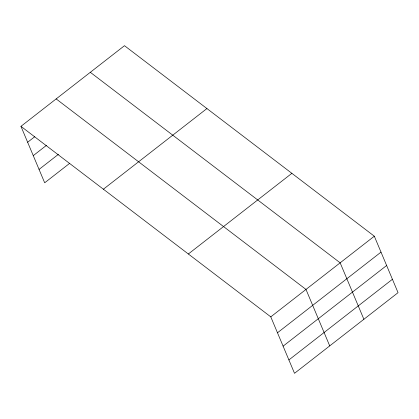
<?xml version="1.0" encoding="UTF-8"?>
<svg xmlns="http://www.w3.org/2000/svg" width="419" height="419" viewBox="0 0 419 419"><rect width="100%" height="100%" fill="white"/><g stroke="black" fill="none" stroke-linecap="round" stroke-linejoin="round"><path stroke-width="0.63" d="M20.95 126.339L124.485 45.687L374.319 236.206L398.05 292.661L294.515 373.313L270.784 316.858L20.95 126.339L44.681 182.794L69.68 163.321M27.644 142.256L34.782 136.688M33.263 155.632L46.53 145.299M39.056 169.412L58.445 154.312M103.393 189.21L206.928 108.558M188.341 253.987L291.87 173.335M270.784 316.858L374.319 236.206M277.478 332.775L381.007 252.123M283.103 346.152L386.632 265.505M288.895 359.937L392.425 279.284M90.315 72.304L340.155 262.823L363.886 319.278M56.151 98.915L305.985 289.435L329.716 345.89"/></g></svg>
